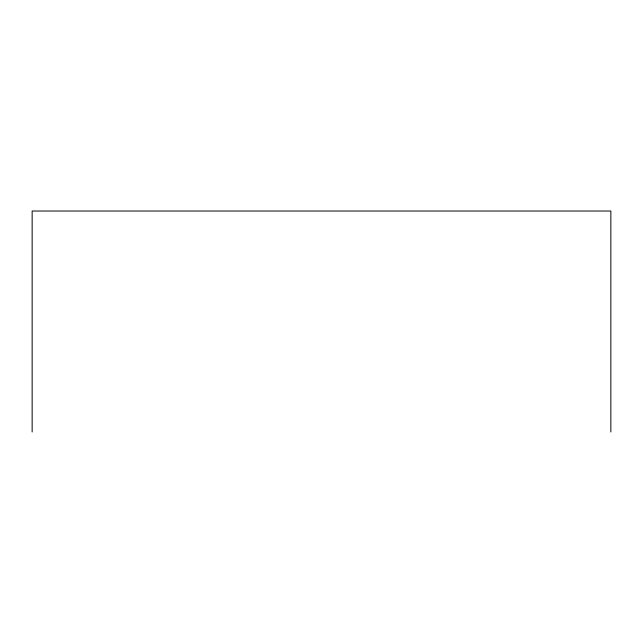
<?xml version="1.0" encoding="UTF-8"?>
<svg xmlns="http://www.w3.org/2000/svg" width="643" height="643" viewBox="0 0 643 643"><rect width="100%" height="100%" fill="white"/><g stroke="black" fill="none" stroke-linecap="round" stroke-linejoin="round"><path stroke-width="0.96" d="M610.85 431.975L610.85 211.025L32.15 211.025L32.15 431.975"/></g></svg>
